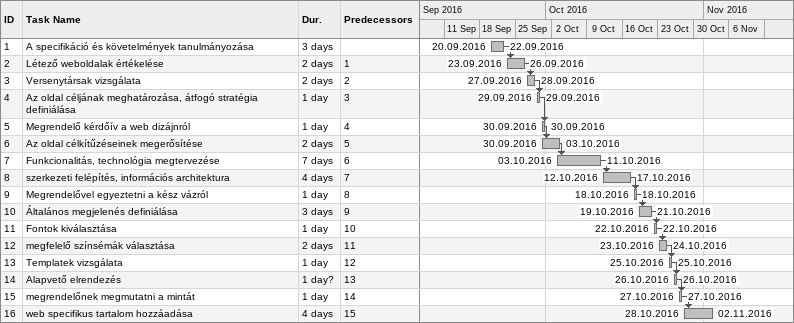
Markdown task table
| ID | Task | Duration | Start | Finish | Predecessors |
|---|---|---|---|---|---|
| 1 | A specifikáció és követelmények tanulmányozása | 3d | 2016-09-20 | 2016-09-22 |  |
| 2 | Létező weboldalak értékelése | 2d | 2016-09-23 | 2016-09-26 | 1 |
| 3 | Versenytársak vizsgálata | 2d | 2016-09-27 | 2016-09-28 | 2 |
| 4 | Az oldal céljának meghatározása, átfogó stratégia definiálása | 1d | 2016-09-29 | 2016-09-29 | 3 |
| 5 | Megrendelő kérdőív a web dizájnról | 1d | 2016-09-30 | 2016-09-30 | 4 |
| 6 | Az oldal célkítűzéseinek megerősítése | 2d | 2016-09-30 | 2016-10-03 | 5 |
| 7 | Funkcionalitás, technológia megtervezése | 7d | 2016-10-03 | 2016-10-11 | 6 |
| 8 | szerkezeti felépítés, információs architektura | 4d | 2016-10-12 | 2016-10-17 | 7 |
| 9 | Megrendelővel egyeztetni a kész vázról | 1d | 2016-10-18 | 2016-10-18 | 8 |
| 10 | Általános megjelenés definiálása | 3d | 2016-10-19 | 2016-10-21 | 9 |
| 11 | Fontok kiválasztása | 1d | 2016-10-22 | 2016-10-22 | 10 |
| 12 | megfelelő színsémák választása | 2d | 2016-10-23 | 2016-10-24 | 11 |
| 13 | Templatek vizsgálata | 1d | 2016-10-25 | 2016-10-25 | 12 |
| 14 | Alapvető elrendezés | 1d? | 2016-10-26 | 2016-10-26 | 13 |
| 15 | megrendelőnek megmutatni a mintát | 1d | 2016-10-27 | 2016-10-27 | 14 |
| 16 | web specifikus tartalom hozzáadása | 4d | 2016-10-28 | 2016-11-02 | 15 |
